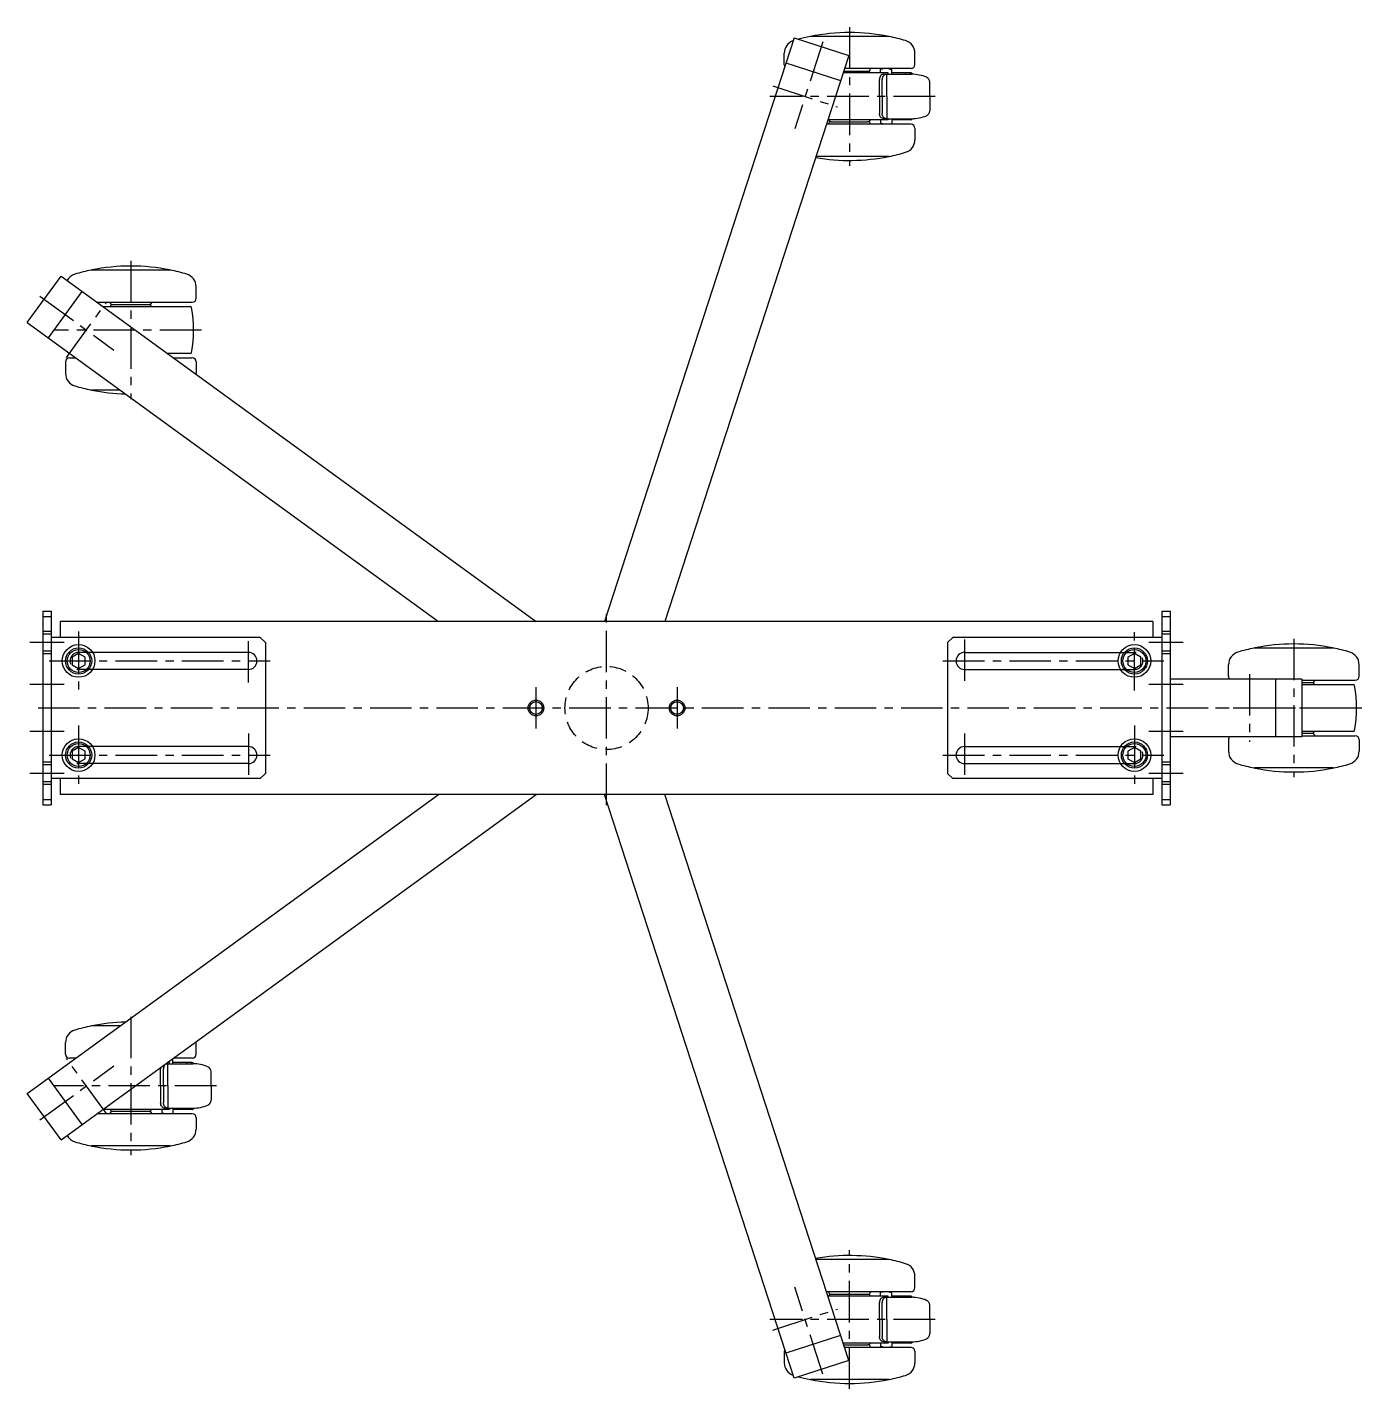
# Model space of a CAD drawing. Extents: x 0 to 1216, y -8 to 1264.
# Drawn here: x 7 to 518, y 743 to 1264 of the extents above; entities that cross this region are included whole.
import ezdxf

# ---------------------------------------------------------------- set-up
doc = ezdxf.new("R2010")
doc.units = 0
doc.header["$LTSCALE"] = 0.5
doc.linetypes.add('CENTER', pattern=[50.8, 31.75, -6.35, 6.35, -6.35])
doc.linetypes.add('DASHED', pattern=[19.05, 12.7, -6.35])
doc.layers.get('0').update_dxf_attribs({"linetype": 'CONTINUOUS'})
doc.layers.add('CENTER', color=1, linetype='CENTER')

msp = doc.modelspace()

# ---------------------------------------------------------------- linework, layer by layer
at = {"color": 7, "linetype": 'CONTINUOUS'}
for p, q in [((300.76, 1259.83), (228.21, 1036.57)), ((300.76, 1259.83), (321.68, 1253.04)), ((337.14, 1260.36), (306.94, 1260.36)), ((307.04, 1260.36), (307.04, 1260.38)), ((337.04, 1260.38), (337.04, 1260.36)), ((321.68, 1253.04), (251.34, 1036.57)), ((297.04, 1249.56), (297.04, 1253.98)), ((297.66, 1250.32), (318.59, 1243.53)), ((297.66, 1250.32), (318.59, 1243.53)), ((347.04, 1249.56), (347.04, 1253.98)), ((336.8, 1246.41), (319.53, 1246.41)), ((319.74, 1247.06), (329.04, 1247.06)), ((345.54, 1248.06), (320.06, 1248.06)), ((333.88, 1246.41), (333.88, 1247.91)), ((334.72, 1247.91), (333.88, 1247.91)), ((334.72, 1247.91), (334.72, 1248.06)), ((335.08, 1245.91), (345.75, 1245.91)), ((336.24, 1237.41), (336.24, 1245.91)), ((336.8, 1245.91), (336.8, 1246.41)), ((337.33, 1247.91), (337.33, 1248.06)), ((337.33, 1247.91), (338.16, 1247.91)), ((338.16, 1245.91), (338.16, 1247.91)), ((345.54, 1246.41), (338.16, 1246.41)), ((343.37, 1246.41), (343.37, 1245.91)), ((345.16, 1245.91), (345.16, 1246.41)), ((333.44, 1237.41), (333.44, 1243.91)), ((334.5, 1237.41), (334.5, 1243.91)), ((352.75, 1237.41), (352.75, 1242.91)), ((333.44, 1237.41), (333.44, 1230.91)), ((334.5, 1237.41), (334.5, 1230.91)), ((336.24, 1237.41), (336.24, 1228.91)), ((352.75, 1237.41), (352.75, 1231.92)), ((345.54, 1226.76), (313.14, 1226.76)), ((336.8, 1228.41), (313.68, 1228.41)), ((315.04, 1227.76), (329.04, 1227.76)), ((333.88, 1228.41), (333.88, 1226.91)), ((334.72, 1226.91), (333.88, 1226.91)), ((334.72, 1226.91), (334.72, 1226.76)), ((335.08, 1228.91), (345.75, 1228.91)), ((336.8, 1228.91), (336.8, 1228.41)), ((337.33, 1226.91), (337.33, 1226.76)), ((337.33, 1226.91), (338.16, 1226.91)), ((338.16, 1228.91), (338.16, 1226.91)), ((345.54, 1228.41), (338.16, 1228.41)), ((343.37, 1228.41), (343.37, 1228.91)), ((345.16, 1228.91), (345.16, 1228.41)), ((347.04, 1225.26), (347.04, 1220.85)), ((337.14, 1214.46), (309.15, 1214.46)), ((337.04, 1214.44), (337.04, 1214.46)), ((7.35, 1150.91), (20.29, 1168.7)), ((20.29, 1168.7), (202.16, 1036.57)), ((62.1, 1171), (31.9, 1171)), ((32, 1171), (32, 1171.02)), ((62, 1171.02), (62, 1171)), ((15.44, 1145.03), (28.38, 1162.83)), ((72, 1160.2), (72, 1164.62)), ((34.06, 1158.7), (70.5, 1158.7)), ((36.33, 1157.05), (69.76, 1157.05)), ((54, 1157.7), (40, 1157.7)), ((7.35, 1150.91), (164.73, 1036.57)), ((22, 1135.9), (22, 1131.48)), ((23.67, 1139.05), (23.5, 1139.05)), ((23.5, 1137.4), (25.94, 1137.4)), ((69.76, 1139.05), (61.1, 1139.05)), ((63.37, 1137.4), (70.5, 1137.4)), ((72, 1135.9), (72, 1131.48)), ((42.87, 1125.1), (31.9, 1125.1)), ((32, 1125.1), (32, 1125.08)), ((13.32, 1040.45), (13.32, 966.45)), ((13.32, 1040.45), (16.52, 1040.45)), ((13.32, 1038.45), (16.52, 1038.45)), ((16.52, 1040.45), (16.52, 966.45)), ((441.52, 1040.45), (441.52, 966.45)), ((441.52, 1040.45), (444.72, 1040.45)), ((441.52, 1038.45), (444.72, 1038.45)), ((444.72, 1040.45), (444.72, 966.45)), ((16.52, 1032.7), (13.32, 1032.7)), ((16.52, 1031.7), (13.32, 1031.7)), ((438.02, 1036.57), (20.02, 1036.57)), ((20.02, 1036.57), (20.02, 1030.45)), ((438.02, 1036.57), (438.02, 1030.45)), ((444.72, 1032.7), (441.52, 1032.7)), ((444.72, 1031.7), (441.52, 1031.7)), ((96.52, 1030.45), (16.52, 1030.45)), ((96.52, 1030.45), (98.52, 1028.45)), ((98.52, 1028.45), (98.52, 978.45)), ((359.52, 1028.45), (361.52, 1030.45)), ((359.52, 1028.45), (359.52, 978.45)), ((441.52, 1030.45), (361.52, 1030.45)), ((507.12, 1026.4), (476.92, 1026.4)), ((477.02, 1026.4), (477.02, 1026.43)), ((507.02, 1026.43), (507.02, 1026.4)), ((16.52, 1025.2), (13.32, 1025.2)), ((16.52, 1024.2), (13.32, 1024.2)), ((27.02, 1024.34), (24.52, 1022.9)), ((24.52, 1022.9), (24.52, 1020.01)), ((29.52, 1022.9), (27.02, 1024.34)), ((29.52, 1020.01), (29.52, 1022.9)), ((92.02, 1024.7), (32.36, 1024.7)), ((366.02, 1024.7), (425.68, 1024.7)), ((431.02, 1024.34), (428.52, 1022.9)), ((428.52, 1022.9), (428.52, 1020.01)), ((433.52, 1022.9), (431.02, 1024.34)), ((433.52, 1020.01), (433.52, 1022.9)), ((444.72, 1025.2), (441.52, 1025.2)), ((444.72, 1024.2), (441.52, 1024.2)), ((24.52, 1020.01), (27.02, 1018.57)), ((27.02, 1018.57), (29.52, 1020.01)), ((92.02, 1018.2), (32.36, 1018.2)), ((366.02, 1018.2), (425.68, 1018.2)), ((428.52, 1020.01), (431.02, 1018.57)), ((431.02, 1018.57), (433.52, 1020.01)), ((467.02, 1015.6), (467.02, 1020.02)), ((517.02, 1015.6), (517.02, 1020.02)), ((495.02, 1014.45), (444.72, 1014.45)), ((485.02, 1014.45), (485.02, 992.45)), ((485.02, 1014.45), (485.02, 992.45)), ((485.02, 1014.45), (485.02, 992.45)), ((495.02, 1014.45), (495.02, 992.45)), ((495.02, 1014.1), (515.52, 1014.1)), ((499.02, 1013.1), (495.02, 1013.1)), ((495.02, 1012.45), (514.78, 1012.45)), ((495.02, 992.45), (444.72, 992.45)), ((467.02, 991.3), (467.02, 986.89)), ((514.78, 994.45), (495.02, 994.45)), ((495.02, 993.8), (499.02, 993.8)), ((495.02, 992.8), (515.52, 992.8)), ((517.02, 991.3), (517.02, 986.89)), ((27.02, 988.34), (24.52, 986.9)), ((24.52, 986.9), (24.52, 984.01)), ((29.52, 986.9), (27.02, 988.34)), ((29.52, 984.01), (29.52, 986.9)), ((92.02, 988.7), (32.36, 988.7)), ((366.02, 988.7), (425.68, 988.7)), ((431.02, 988.34), (428.52, 986.9)), ((428.52, 986.9), (428.52, 984.01)), ((433.52, 986.9), (431.02, 988.34)), ((433.52, 984.01), (433.52, 986.9)), ((16.52, 982.7), (13.32, 982.7)), ((16.52, 981.7), (13.32, 981.7)), ((24.52, 984.01), (27.02, 982.57)), ((27.02, 982.57), (29.52, 984.01)), ((92.02, 982.2), (32.36, 982.2)), ((366.02, 982.2), (425.68, 982.2)), ((428.52, 984.01), (431.02, 982.57)), ((431.02, 982.57), (433.52, 984.01)), ((444.72, 982.7), (441.52, 982.7)), ((444.72, 981.7), (441.52, 981.7)), ((507.12, 980.5), (476.92, 980.5)), ((477.02, 980.5), (477.02, 980.48)), ((507.02, 980.48), (507.02, 980.5)), ((16.52, 975.2), (13.32, 975.2)), ((16.52, 974.2), (13.32, 974.2)), ((96.52, 976.45), (16.52, 976.45)), ((20.02, 976.45), (20.02, 970.34)), ((98.52, 978.45), (96.52, 976.45)), ((359.52, 978.45), (361.52, 976.45)), ((441.52, 976.45), (361.52, 976.45)), ((438.02, 976.45), (438.02, 970.34)), ((444.72, 975.2), (441.52, 975.2)), ((444.72, 974.2), (441.52, 974.2)), ((7.35, 856), (164.73, 970.34)), ((438.02, 970.34), (20.02, 970.34)), ((20.29, 838.2), (202.16, 970.34)), ((300.76, 747.07), (228.21, 970.34)), ((321.68, 753.87), (251.34, 970.34)), ((13.32, 968.45), (16.52, 968.45)), ((13.32, 966.45), (16.52, 966.45)), ((441.52, 968.45), (444.72, 968.45)), ((441.52, 966.45), (444.72, 966.45)), ((42.87, 881.81), (31.9, 881.81)), ((32, 881.81), (32, 881.83)), ((22, 871.01), (22, 875.43)), ((72, 871.01), (72, 875.43)), ((25.94, 869.51), (23.5, 869.51)), ((23.67, 867.86), (23.5, 867.86)), ((58.4, 858.86), (58.4, 865.36)), ((59.46, 858.86), (59.46, 865.36)), ((60.41, 867.36), (70.71, 867.36)), ((61.77, 867.86), (61.1, 867.86)), ((61.2, 858.86), (61.2, 867.36)), ((61.77, 867.36), (61.77, 867.86)), ((63.13, 867.36), (63.13, 869.33)), ((70.5, 867.86), (63.13, 867.86)), ((70.5, 869.51), (63.37, 869.51)), ((68.33, 867.86), (68.33, 867.36)), ((70.12, 867.36), (70.12, 867.86)), ((28.38, 844.08), (15.44, 861.88)), ((77.72, 858.86), (77.72, 864.36)), ((20.29, 838.2), (7.35, 856)), ((58.4, 858.86), (58.4, 852.36)), ((59.46, 858.86), (59.46, 852.36)), ((61.2, 858.86), (61.2, 850.36)), ((77.72, 858.86), (77.72, 853.36)), ((61.77, 849.86), (36.33, 849.86)), ((40, 849.21), (54, 849.21)), ((58.85, 849.86), (58.85, 848.36)), ((60.04, 850.36), (70.71, 850.36)), ((61.77, 850.36), (61.77, 849.86)), ((63.13, 850.36), (63.13, 848.36)), ((70.5, 849.86), (63.13, 849.86)), ((68.33, 849.86), (68.33, 850.36)), ((70.12, 850.36), (70.12, 849.86)), ((70.5, 848.21), (34.06, 848.21)), ((59.68, 848.36), (58.85, 848.36)), ((59.68, 848.36), (59.68, 848.21)), ((62.29, 848.36), (62.29, 848.21)), ((62.29, 848.36), (63.13, 848.36)), ((72, 846.71), (72, 842.29)), ((62.1, 835.91), (31.9, 835.91)), ((32, 835.91), (32, 835.89)), ((62, 835.89), (62, 835.91)), ((337.14, 792.44), (309.15, 792.44)), ((337.04, 792.47), (337.04, 792.44)), ((347.04, 781.64), (347.04, 786.06)), ((345.54, 780.14), (313.14, 780.14)), ((336.8, 778.49), (313.68, 778.49)), ((315.04, 779.14), (329.04, 779.14)), ((334.72, 779.99), (333.88, 779.99)), ((333.88, 778.49), (333.88, 779.99)), ((334.72, 779.99), (334.72, 780.14)), ((335.08, 777.99), (345.75, 777.99)), ((336.24, 769.49), (336.24, 777.99)), ((336.8, 777.99), (336.8, 778.49)), ((337.33, 779.99), (337.33, 780.14)), ((337.33, 779.99), (338.16, 779.99)), ((338.16, 777.99), (338.16, 779.99)), ((345.54, 778.49), (338.16, 778.49)), ((343.37, 778.49), (343.37, 777.99)), ((345.16, 777.99), (345.16, 778.49)), ((333.44, 769.49), (333.44, 775.99)), ((334.5, 769.49), (334.5, 775.99)), ((352.75, 769.49), (352.75, 774.99)), ((333.44, 769.49), (333.44, 762.99)), ((334.5, 769.49), (334.5, 762.99)), ((336.24, 769.49), (336.24, 760.99)), ((352.75, 769.49), (352.75, 764)), ((318.59, 763.38), (297.66, 756.58)), ((335.08, 760.99), (345.75, 760.99)), ((336.8, 760.99), (336.8, 760.49)), ((338.16, 760.99), (338.16, 758.99)), ((343.37, 760.49), (343.37, 760.99)), ((345.16, 760.99), (345.16, 760.49)), ((297.04, 757.34), (297.04, 752.93)), ((336.8, 760.49), (319.53, 760.49)), ((319.74, 759.84), (329.04, 759.84)), ((345.54, 758.84), (320.06, 758.84)), ((333.88, 760.49), (333.88, 758.99)), ((334.72, 758.99), (333.88, 758.99)), ((334.72, 758.99), (334.72, 758.84)), ((337.33, 758.99), (337.33, 758.84)), ((337.33, 758.99), (338.16, 758.99)), ((345.54, 760.49), (338.16, 760.49)), ((347.04, 757.34), (347.04, 752.93)), ((321.68, 753.87), (300.76, 747.07)), ((337.14, 746.54), (306.94, 746.54)), ((307.04, 746.54), (307.04, 746.52)), ((337.04, 746.52), (337.04, 746.54))]:
    msp.add_line(p, q, dxfattribs=at)
at = {"color": 3, "linetype": 'DASHED'}
for p, q in [((32.36, 1024.7), (27.02, 1024.7)), ((425.68, 1024.7), (431.02, 1024.7)), ((32.36, 1018.2), (27.02, 1018.2)), ((425.68, 1018.2), (431.02, 1018.2)), ((32.36, 988.7), (27.02, 988.7)), ((425.68, 988.7), (431.02, 988.7)), ((32.36, 982.2), (27.02, 982.2)), ((425.68, 982.2), (431.02, 982.2))]:
    msp.add_line(p, q, dxfattribs=at)
at = {"color": 7, "linetype": 'CONTINUOUS'}
for points in [[(335.08, 1245.91, 0.11764), (334.47, 1245.77, 0.10447), (333.92, 1245.33, 0.090013), (333.57, 1244.7, 0.081916), (333.44, 1243.91, 0.081916)], [(336.13, 1245.91, 0.11764), (335.53, 1245.77, 0.10447), (334.98, 1245.33, 0.090013), (334.63, 1244.7, 0.081916), (334.5, 1243.91, 0.081916)], [(335.08, 1228.91, -0.11764), (334.47, 1229.06, -0.10447), (333.92, 1229.5, -0.090013), (333.57, 1230.13, -0.081916), (333.44, 1230.91, -0.081916)], [(336.13, 1228.91, -0.11764), (335.53, 1229.06, -0.10447), (334.98, 1229.5, -0.090013), (334.63, 1230.13, -0.081916), (334.5, 1230.91, -0.081916)], [(58.48, 865.95, 0.06157), (58.4, 865.36)], [(61.1, 867.36, 0.11764), (60.49, 867.21, 0.10447), (59.94, 866.77, 0.090013), (59.59, 866.14, 0.081916), (59.46, 865.36, 0.081916)], [(60.04, 850.36, -0.11764), (59.43, 850.5, -0.10447), (58.88, 850.95, -0.090013), (58.53, 851.58, -0.081916), (58.4, 852.36, -0.081916)], [(61.1, 850.36, -0.11764), (60.49, 850.5, -0.10447), (59.94, 850.95, -0.090013), (59.59, 851.58, -0.081916), (59.46, 852.36, -0.081916)], [(335.08, 777.99, 0.11764), (334.47, 777.85, 0.10447), (333.92, 777.41, 0.090013), (333.57, 776.78, 0.081916), (333.44, 775.99, 0.081916)], [(336.13, 777.99, 0.11764), (335.53, 777.85, 0.10447), (334.98, 777.41, 0.090013), (334.63, 776.78, 0.081916), (334.5, 775.99, 0.081916)], [(335.08, 760.99, -0.11764), (334.47, 761.14, -0.10447), (333.92, 761.58, -0.090013), (333.57, 762.21, -0.081916), (333.44, 762.99, -0.081916)], [(336.13, 760.99, -0.11764), (335.53, 761.14, -0.10447), (334.98, 761.58, -0.090013), (334.63, 762.21, -0.081916), (334.5, 762.99, -0.081916)]]:
    msp.add_lwpolyline(points, format="xyb", dxfattribs=at)
for centre, radius in [((27.02, 1021.45), 6.25), ((27.02, 1021.45), 5), ((431.02, 1021.45), 6.25), ((431.02, 1021.45), 5), ((27.02, 1021.45), 4.4), ((431.02, 1021.45), 4.4), ((202.02, 1003.45), 2.46), ((202.02, 1003.45), 2.4), ((256.02, 1003.45), 2.46), ((256.02, 1003.45), 2.4), ((27.02, 985.45), 6.25), ((27.02, 985.45), 5), ((27.02, 985.45), 4.4), ((431.02, 985.45), 6.25), ((431.02, 985.45), 5), ((431.02, 985.45), 4.4)]:
    msp.add_circle(centre, radius, dxfattribs=at)
at = {"color": 3, "linetype": 'DASHED'}
msp.add_circle((229.02, 1003.45), 15.9, dxfattribs=at)
at = {"color": 3, "linetype": 'CONTINUOUS'}
for centre in [(202.02, 1003.45), (256.02, 1003.45)]:
    msp.add_circle(centre, 3, dxfattribs=at)
at = {"color": 7, "linetype": 'CONTINUOUS'}
for centre, radius, start, end in [((322.04, 1186.9), 75, 78.463, 101.537), ((302.04, 1253.98), 5, 109.2589, 180), ((322.04, 1186.9), 75, 101.6149, 105.1564), ((322.04, 1186.9), 75, 73.3985, 78.3851), ((342.04, 1253.98), 5, 0, 73.3985), ((298.54, 1249.56), 1.5, 180, 206.8423), ((329.04, 1248.06), 1, 270, 0), ((329.04, 1246.06), 1, 20.4873, 90), ((345.54, 1249.56), 1.5, 270, 0), ((345.54, 1245.91), 0.5, 0, 90), ((345.75, 1230.91), 15, 67.3656, 90), ((350.75, 1242.91), 2, 0, 67.3656), ((345.75, 1243.91), 15, 270, 292.6344), ((350.75, 1231.92), 2, 292.6344, 0), ((315.04, 1226.76), 1, 90, 180), ((315.04, 1228.76), 1, 200.4873, 270), ((329.04, 1228.76), 1, 270, 339.5127), ((329.04, 1226.76), 1, 0, 90), ((345.54, 1228.91), 0.5, 270, 0), ((345.54, 1225.26), 1.5, 0, 90), ((342.04, 1220.85), 5, 286.6015, 0), ((322.04, 1287.93), 75, 260.0029, 281.537), ((322.04, 1287.93), 75, 281.6149, 286.6015), ((47, 1097.54), 75, 78.463, 101.537), ((27, 1164.62), 5, 106.6015, 151.3575), ((47, 1097.54), 75, 101.6149, 106.6015), ((47, 1097.54), 75, 73.3985, 78.3851), ((67, 1164.62), 5, 0, 73.3985), ((40, 1158.7), 1, 180, 270), ((40, 1156.7), 1, 90, 159.5127), ((54, 1158.7), 1, 270, 0), ((54, 1156.7), 1, 20.4873, 90), ((69.76, 1156.55), 0.5, 9.8877, 90), ((21, 1148.05), 50, 350.1123, 9.8877), ((70.5, 1160.2), 1.5, 270, 0), ((23.5, 1135.9), 1.5, 90, 180), ((23.5, 1139.55), 0.5, 181.265, 270), ((69.76, 1139.55), 0.5, 270, 350.1123), ((70.5, 1135.9), 1.5, 0, 90), ((27, 1131.48), 5, 180, 253.3985), ((67, 1131.48), 5, 356.0812, 0), ((47, 1198.56), 75, 253.3985, 258.3851), ((47, 1198.56), 75, 258.463, 268.4329), ((492.02, 952.94), 75, 101.6149, 106.6015), ((492.02, 952.94), 75, 78.463, 101.537), ((492.02, 952.94), 75, 73.3985, 78.3851), ((92.02, 1021.45), 3.25, 270, 90), ((366.02, 1021.45), 3.25, 90, 270), ((472.02, 1020.02), 5, 106.6015, 180), ((512.02, 1020.02), 5, 0, 73.3985), ((468.52, 1015.6), 1.5, 180, 230.0555), ((499.02, 1014.1), 1, 270, 0), ((499.02, 1012.1), 1, 20.4873, 90), ((514.78, 1011.95), 0.5, 9.8877, 90), ((466.02, 1003.45), 50, 350.1123, 9.8877), ((515.52, 1015.6), 1.5, 270, 0), ((468.52, 991.3), 1.5, 129.9445, 180), ((499.02, 994.8), 1, 270, 339.5127), ((499.02, 992.8), 1, 0, 90), ((514.78, 994.95), 0.5, 270, 350.1123), ((515.52, 991.3), 1.5, 0, 90), ((92.02, 985.45), 3.25, 270, 90), ((366.02, 985.45), 3.25, 90, 270), ((472.02, 986.89), 5, 180, 253.3985), ((512.02, 986.89), 5, 286.6015, 0), ((492.02, 1053.97), 75, 253.3985, 258.3851), ((492.02, 1053.97), 75, 258.463, 281.537), ((492.02, 1053.97), 75, 281.6149, 286.6015), ((47, 808.35), 75, 101.6149, 106.6015), ((47, 808.35), 75, 91.5671, 101.537), ((27, 875.43), 5, 106.6015, 180), ((67, 875.43), 5, 0, 3.9188), ((23.5, 871.01), 1.5, 180, 270), ((70.5, 871.01), 1.5, 270, 0), ((70.5, 867.36), 0.5, 0, 90), ((70.71, 852.36), 15, 67.3656, 90), ((75.72, 864.36), 2, 0, 67.3656), ((40, 848.21), 1, 90, 180), ((40, 850.21), 1, 200.4873, 270), ((54, 850.21), 1, 270, 339.5127), ((54, 848.21), 1, 0, 90), ((70.5, 850.36), 0.5, 270, 0), ((70.71, 865.36), 15, 270, 292.6344), ((75.72, 853.36), 2, 292.6344, 0), ((70.5, 846.71), 1.5, 0, 90), ((27, 842.29), 5, 208.6425, 253.3985), ((67, 842.29), 5, 286.6015, 0), ((47, 909.37), 75, 253.3985, 258.3851), ((47, 909.37), 75, 258.463, 281.537), ((47, 909.37), 75, 281.6149, 286.6015), ((322.04, 718.98), 75, 78.463, 99.9971), ((322.04, 718.98), 75, 73.3985, 78.3851), ((342.04, 786.06), 5, 0, 73.3985), ((345.54, 781.64), 1.5, 270, 0), ((315.04, 780.14), 1, 180, 270), ((315.04, 778.14), 1, 90, 159.5127), ((329.04, 780.14), 1, 270, 0), ((329.04, 778.14), 1, 20.4873, 90), ((345.54, 777.99), 0.5, 0, 90), ((345.75, 762.99), 15, 67.3656, 90), ((350.75, 774.99), 2, 0, 67.3656), ((345.54, 760.99), 0.5, 270, 0), ((345.75, 775.99), 15, 270, 292.6344), ((350.75, 764), 2, 292.6344, 0), ((298.54, 757.34), 1.5, 153.1577, 180), ((329.04, 760.84), 1, 270, 339.5127), ((329.04, 758.84), 1, 0, 90), ((345.54, 757.34), 1.5, 0, 90), ((302.04, 752.93), 5, 180, 250.7411), ((342.04, 752.93), 5, 286.6015, 0), ((322.04, 820.01), 75, 254.8436, 258.3851), ((322.04, 820.01), 75, 258.463, 281.537), ((322.04, 820.01), 75, 281.6149, 286.6015)]:
    msp.add_arc(centre, radius, start, end, dxfattribs=at)
at = {"color": 3, "linetype": 'DASHED'}
for centre, start, end in [((27.02, 1021.45), 90, 270), ((431.02, 1021.45), 270, 90), ((27.02, 985.45), 90, 270), ((431.02, 985.45), 270, 90)]:
    msp.add_arc(centre, 3.25, start, end, dxfattribs=at)
at = {"layer": 'CENTER', "color": 1, "linetype": 'CENTER'}
for p, q in [((322.04, 1263.9), (322.04, 1210.93)), ((311.83, 1258.34), (301.02, 1225.05)), ((292.67, 1241.43), (317.4, 1233.4)), ((354.75, 1237.41), (291.47, 1237.41)), ((47, 1174.54), (47, 1121.56)), ((12.2, 1160.98), (40.52, 1140.41)), ((22.36, 1137.53), (37.64, 1158.57)), ((74, 1148.05), (17.5, 1148.05)), ((229.02, 966.34), (229.02, 1040.57)), ((27.02, 1032.7), (27.02, 1010.2)), ((431.02, 1010.2), (431.02, 1032.7)), ((21.52, 1028.45), (8.32, 1028.45)), ((92.02, 1013.2), (92.02, 1029.7)), ((366.02, 1029.7), (366.02, 1013.2)), ((449.72, 1028.45), (436.52, 1028.45)), ((492.02, 1029.94), (492.02, 976.97)), ((15.77, 1021.45), (100.27, 1021.45)), ((357.77, 1021.45), (442.27, 1021.45)), ((475.02, 1016.45), (475.02, 990.45)), ((21.52, 1012.45), (8.32, 1012.45)), ((202.02, 1011.45), (202.02, 995.45)), ((256.02, 1011.45), (256.02, 995.45)), ((449.72, 1012.45), (436.52, 1012.45)), ((510.02, 1003.45), (8.32, 1003.45)), ((518.02, 1003.45), (462.02, 1003.45)), ((27.02, 996.7), (27.02, 974.2)), ((431.02, 996.7), (431.02, 974.2)), ((21.52, 994.45), (8.32, 994.45)), ((92.02, 993.7), (92.02, 977.2)), ((366.02, 993.7), (366.02, 977.2)), ((449.72, 994.45), (436.52, 994.45)), ((15.77, 985.45), (100.27, 985.45)), ((357.77, 985.45), (442.27, 985.45)), ((21.52, 978.45), (8.32, 978.45)), ((449.72, 978.45), (436.52, 978.45)), ((47, 885.35), (47, 832.37)), ((12.2, 845.93), (40.52, 866.5)), ((37.64, 848.34), (22.36, 869.38)), ((79.72, 858.86), (17.5, 858.86)), ((322.04, 743.01), (322.04, 795.98)), ((311.83, 748.57), (301.02, 781.86)), ((292.67, 765.48), (317.4, 773.51)), ((354.75, 769.49), (291.47, 769.49))]:
    msp.add_line(p, q, dxfattribs=at)

doc.saveas('drawing.dxf')
